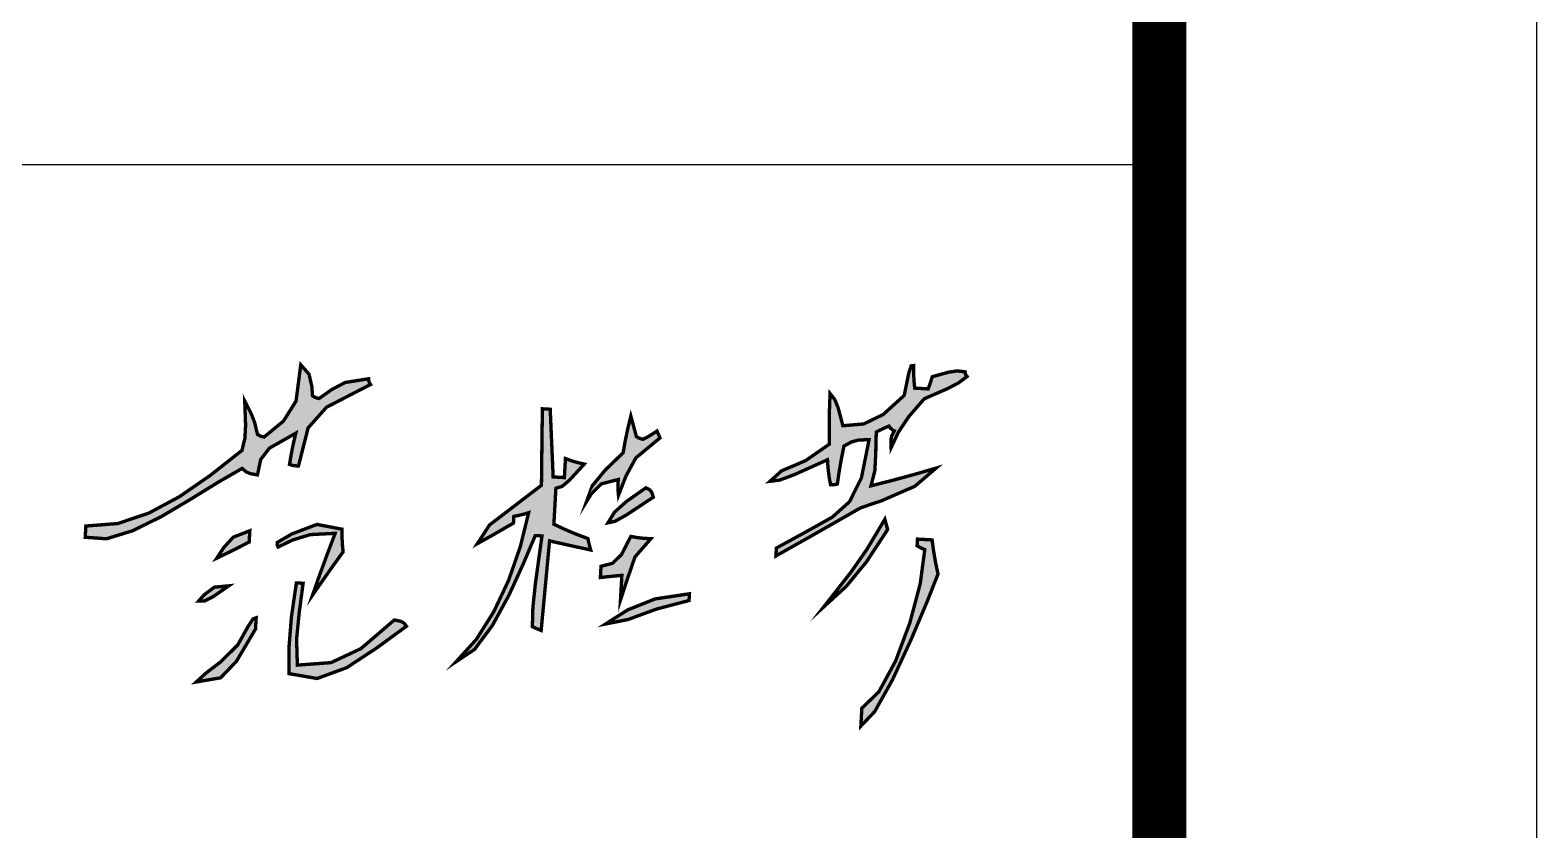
# Model space of a CAD drawing. Extents: x 1117549 to 1295333, y -232649 to -190649.
# Drawn here: x 1204276 to 1206268, y -227493 to -226436 of the extents above; entities that cross this region are included whole.
import ezdxf

# ---------------------------------------------------------------- set-up
doc = ezdxf.new("R2010")
doc.units = 0
doc.header["$LTSCALE"] = 1000
doc.header["$MEASUREMENT"] = 0
doc.layers.get('0').update_dxf_attribs({"linetype": 'CONTINUOUS'})
for name, color, linetype in [('OUTLINE', 7, 'CONTINUOUS'), ('PUB_TITLE', 4, 'CONTINUOUS'), ('ROOF', 4, 'CONTINUOUS'), ('图层1', 6, 'CONTINUOUS')]:
    doc.layers.add(name, color=color, linetype=linetype)

# ---------------------------------------------------------------- blocks, each defined once
blk = doc.blocks.new('A$C5DA25CB6')
at = {"linetype": 'Continuous'}
h = blk.add_hatch(color=256, dxfattribs=at)
h.paths.add_polyline_path([(0.2317, 0.1315), (0.2423, 0.1179), (0.2462, 0.1111), (0.2467, 0.1055), (0.2408, 0.1102), (0.2336, 0.1188)])
h.paths.add_polyline_path([(0.1917, 0.1475), (0.1974, 0.1378), (0.2027, 0.1285), (0.2077, 0.1195), (0.1979, 0.1252), (0.1882, 0.1331), (0.1817, 0.1475), (0.1854, 0.1475), (0.1887, 0.1475)])
h.paths.add_polyline_path([(0.2687, 0.1575), (0.2984, 0.1421), (0.3138, 0.1289), (0.3187, 0.1075), (0.3103, 0.1157), (0.2995, 0.1283), (0.2837, 0.1425), (0.2661, 0.1511), (0.2597, 0.1549), (0.2587, 0.1575), (0.2624, 0.1575), (0.2657, 0.1575)])
h.paths.add_polyline_path([(0.1957, 0.2315), (0.2094, 0.2228), (0.2227, 0.2145), (0.2357, 0.2065), (0.2174, 0.2118), (0.1987, 0.2175), (0.1797, 0.2235), (0.1821, 0.2014), (0.1877, 0.1862), (0.1947, 0.1735), (0.1937, 0.1728), (0.1924, 0.1725), (0.1907, 0.1725), (0.1824, 0.1851), (0.1727, 0.2069), (0.1757, 0.2295), (0.1827, 0.2298), (0.1894, 0.2305)])
h.paths.add_polyline_path([(0.0457, 0.2475), (0.0681, 0.2095), (0.0874, 0.1942), (0.1217, 0.1875), (0.1217, 0.1845), (0.1214, 0.1818), (0.1207, 0.1795), (0.1117, 0.1805), (0.1024, 0.1818), (0.0927, 0.1835), (0.1073, 0.1608), (0.1178, 0.1536), (0.1317, 0.1515), (0.1309, 0.145), (0.1296, 0.1414), (0.1267, 0.1375), (0.1402, 0.1169), (0.1568, 0.0931), (0.1736, 0.068), (0.1876, 0.0432), (0.196, 0.0205), (0.1957, 0.0015), (0.1927, 0.0015), (0.1894, 0.0015), (0.1857, 0.0015), (0.1819, 0.0297), (0.1711, 0.0568), (0.1548, 0.0834), (0.1343, 0.1098), (0.1107, 0.1365), (0.0998, 0.1385), (0.0884, 0.1385), (0.0667, 0.1365), (0.0778, 0.143), (0.0853, 0.1464), (0.0957, 0.1495), (0.0967, 0.1515), (0.0974, 0.1535), (0.0977, 0.1555), (0.0826, 0.1719), (0.0642, 0.1821), (0.0317, 0.1845), (0.0396, 0.1923), (0.0502, 0.1954), (0.0587, 0.1965), (0.0597, 0.1985), (0.0604, 0.2005), (0.0607, 0.2025), (0.0522, 0.2132), (0.0452, 0.2248), (0.0407, 0.2455), (0.0427, 0.2458), (0.0444, 0.2465)])
h.paths.add_polyline_path([(0.2587, 0.2915), (0.2794, 0.2663), (0.2985, 0.2405), (0.3096, 0.2147), (0.3067, 0.1895), (0.2822, 0.1882), (0.2563, 0.1888), (0.2257, 0.1915), (0.2257, 0.1935), (0.2257, 0.1955), (0.2257, 0.1975), (0.2522, 0.1955), (0.2756, 0.1945), (0.2987, 0.1965), (0.2948, 0.2263), (0.2809, 0.2521), (0.2537, 0.2805), (0.2546, 0.2862), (0.2559, 0.2891)])
h.paths.add_polyline_path([(0.1817, 0.4515), (0.1797, 0.4388), (0.1777, 0.4265), (0.1757, 0.4145), (0.2027, 0.4135), (0.2294, 0.4125), (0.2557, 0.4115), (0.2547, 0.4085), (0.2537, 0.4058), (0.2527, 0.4035), (0.2357, 0.403), (0.2147, 0.404), (0.1717, 0.4075), (0.1717, 0.4055), (0.1717, 0.4035), (0.1717, 0.4015), (0.1971, 0.3924), (0.226, 0.3811), (0.2537, 0.3679), (0.2758, 0.3533), (0.2877, 0.3375), (0.2669, 0.3543), (0.2413, 0.3685), (0.2126, 0.3801), (0.1822, 0.3888), (0.1517, 0.3945), (0.1534, 0.3898), (0.1547, 0.3855), (0.1557, 0.3815), (0.1577, 0.3815), (0.1597, 0.3815), (0.1617, 0.3815), (0.1687, 0.3708), (0.1754, 0.3605), (0.1817, 0.3505), (0.1646, 0.3603), (0.1459, 0.3821), (0.1267, 0.4045), (0.1044, 0.4035), (0.0817, 0.4025), (0.0587, 0.4015), (0.0587, 0.4035), (0.0587, 0.4058), (0.0587, 0.4085), (0.0787, 0.4105), (0.0987, 0.4125), (0.1187, 0.4145), (0.1187, 0.4175), (0.1187, 0.4208), (0.1187, 0.4245), (0.1134, 0.4245), (0.1077, 0.4245), (0.1017, 0.4245), (0.1034, 0.4298), (0.1047, 0.4355), (0.1057, 0.4415), (0.1206, 0.4293), (0.1265, 0.4231), (0.1287, 0.4175), (0.1397, 0.4175), (0.1504, 0.4175), (0.1607, 0.4175), (0.1647, 0.4275), (0.1684, 0.4378), (0.1717, 0.4485), (0.1754, 0.4495), (0.1787, 0.4505)])
h.paths.add_polyline_path([(0.1317, 0.5045), (0.1487, 0.4817), (0.1551, 0.4716), (0.1567, 0.4655), (0.1468, 0.4709), (0.1369, 0.4808), (0.1237, 0.4975), (0.1254, 0.5011), (0.1274, 0.5029)])
h.paths.add_polyline_path([(0.1687, 0.5045), (0.1857, 0.4912), (0.2071, 0.4852), (0.2247, 0.4805), (0.2177, 0.4805), (0.2104, 0.4805), (0.2027, 0.4805), (0.2037, 0.4738), (0.2047, 0.4675), (0.2057, 0.4615), (0.2027, 0.4615), (0.1994, 0.4615), (0.1957, 0.4615), (0.1925, 0.4715), (0.1843, 0.4791), (0.1677, 0.4865), (0.1684, 0.4925), (0.1687, 0.4985)])
h.paths.add_polyline_path([(0.0787, 0.5075), (0.0976, 0.4871), (0.1142, 0.4792), (0.1317, 0.4735), (0.1274, 0.4728), (0.1227, 0.4725), (0.1177, 0.4725), (0.1225, 0.4575), (0.1319, 0.4492), (0.1387, 0.4455), (0.1246, 0.4497), (0.1098, 0.4606), (0.0937, 0.4755), (0.0827, 0.4768), (0.0717, 0.4785), (0.0607, 0.4805), (0.0667, 0.4825), (0.0727, 0.4845), (0.0787, 0.4865), (0.0797, 0.4885), (0.0804, 0.4905), (0.0807, 0.4925), (0.0784, 0.4965), (0.0757, 0.5005), (0.0727, 0.5045), (0.0747, 0.5055), (0.0767, 0.5065)])
h.paths.add_polyline_path([(0.2217, 0.5415), (0.2309, 0.513), (0.2416, 0.4883), (0.2467, 0.4685), (0.2331, 0.4874), (0.222, 0.5112), (0.2157, 0.5415), (0.2177, 0.5415), (0.2197, 0.5415)])
h.paths.add_polyline_path([(0.1487, 0.7145), (0.1783, 0.6974), (0.2012, 0.6806), (0.2207, 0.6615), (0.1884, 0.684), (0.1674, 0.697), (0.1397, 0.7115), (0.1427, 0.7125), (0.1457, 0.7135)])
h.paths.add_polyline_path([(0.1857, 0.7615), (0.2108, 0.7532), (0.2457, 0.7407), (0.282, 0.7263), (0.3111, 0.7121), (0.3247, 0.7005), (0.3197, 0.7005), (0.3144, 0.7005), (0.3087, 0.7005), (0.2933, 0.7148), (0.2652, 0.7281), (0.2305, 0.7389), (0.1951, 0.7462), (0.1647, 0.7485), (0.1637, 0.7458), (0.1627, 0.7435), (0.1617, 0.7415), (0.1597, 0.7415), (0.1577, 0.7415), (0.1557, 0.7415), (0.1557, 0.7455), (0.1557, 0.7498), (0.1557, 0.7545), (0.1657, 0.7565), (0.1757, 0.7588)])
h.paths.add_polyline_path([(0.0087, 0.7775), (0.0149, 0.7701), (0.0206, 0.7605), (0.0307, 0.7405), (0.0475, 0.7275), (0.0616, 0.7192), (0.0757, 0.7135), (0.0692, 0.7129), (0.0653, 0.7134), (0.0607, 0.7155), (0.0597, 0.7135), (0.0584, 0.7118), (0.0567, 0.7105), (0.0587, 0.7065), (0.0607, 0.7028), (0.0627, 0.6995), (0.0812, 0.7001), (0.0969, 0.7002), (0.1107, 0.6975), (0.1047, 0.7165), (0.0984, 0.7355), (0.0917, 0.7545), (0.1089, 0.7365), (0.1235, 0.7075), (0.1307, 0.6895), (0.1467, 0.6648), (0.1624, 0.6405), (0.1777, 0.6165), (0.1757, 0.6165), (0.1734, 0.6165), (0.1707, 0.6165), (0.1536, 0.644), (0.1405, 0.6646), (0.1259, 0.6792), (0.1041, 0.6886), (0.0697, 0.6935), (0.0707, 0.684), (0.0725, 0.6783), (0.0767, 0.6715), (0.0884, 0.6698), (0.0997, 0.6685), (0.1107, 0.6675), (0.1114, 0.6655), (0.1117, 0.6635), (0.1117, 0.6615), (0.1047, 0.6598), (0.0974, 0.6585), (0.0897, 0.6575), (0.1045, 0.629), (0.1102, 0.616), (0.1117, 0.6075), (0.1019, 0.6172), (0.0915, 0.6382), (0.0757, 0.6585), (0.0607, 0.6575), (0.0457, 0.6568), (0.0307, 0.6565), (0.0358, 0.661), (0.043, 0.6644), (0.0587, 0.6695), (0.0561, 0.6879), (0.0467, 0.7048), (0.0287, 0.7225), (0.0091, 0.7254), (0.0021, 0.7272), (0.0017, 0.7295), (0.0087, 0.7298), (0.0154, 0.7305), (0.0217, 0.7315), (0.0217, 0.7355), (0.0217, 0.7395), (0.0217, 0.7435), (0.0184, 0.7445), (0.0147, 0.7455), (0.0107, 0.7465), (0.0058, 0.7609), (0.0043, 0.7684), (0.0047, 0.7755), (0.0064, 0.7758), (0.0077, 0.7765)])
at = {"layer": 'OUTLINE', "color": 7, "linetype": 'Continuous', "const_width": 0.003}
for points in [[(0.0087, 0.7775), (0.0149, 0.7701), (0.0206, 0.7605), (0.0307, 0.7405), (0.0475, 0.7275), (0.0616, 0.7192), (0.0757, 0.7135), (0.0692, 0.7129), (0.0653, 0.7134), (0.0607, 0.7155), (0.0597, 0.7135), (0.0584, 0.7118), (0.0567, 0.7105), (0.0587, 0.7065), (0.0607, 0.7028), (0.0627, 0.6995), (0.0812, 0.7001), (0.0969, 0.7002), (0.1107, 0.6975), (0.1047, 0.7165), (0.0984, 0.7355), (0.0917, 0.7545), (0.1089, 0.7365), (0.1235, 0.7075), (0.1307, 0.6895), (0.1467, 0.6648), (0.1624, 0.6405), (0.1777, 0.6165), (0.1757, 0.6165), (0.1734, 0.6165), (0.1707, 0.6165), (0.1536, 0.644), (0.1405, 0.6646), (0.1259, 0.6792), (0.1041, 0.6886), (0.0697, 0.6935), (0.0707, 0.684), (0.0725, 0.6783), (0.0767, 0.6715), (0.0884, 0.6698), (0.0997, 0.6685), (0.1107, 0.6675), (0.1114, 0.6655), (0.1117, 0.6635), (0.1117, 0.6615), (0.1047, 0.6598), (0.0974, 0.6585), (0.0897, 0.6575), (0.1045, 0.629), (0.1102, 0.616), (0.1117, 0.6075), (0.1019, 0.6172), (0.0915, 0.6382), (0.0757, 0.6585), (0.0607, 0.6575), (0.0457, 0.6568), (0.0307, 0.6565), (0.0358, 0.661), (0.043, 0.6644), (0.0587, 0.6695), (0.0561, 0.6879), (0.0467, 0.7048), (0.0287, 0.7225), (0.0091, 0.7254), (0.0021, 0.7272), (0.0017, 0.7295), (0.0087, 0.7298), (0.0154, 0.7305), (0.0217, 0.7315), (0.0217, 0.7355), (0.0217, 0.7395), (0.0217, 0.7435), (0.0184, 0.7445), (0.0147, 0.7455), (0.0107, 0.7465), (0.0058, 0.7609), (0.0043, 0.7684), (0.0047, 0.7755), (0.0064, 0.7758), (0.0077, 0.7765)], [(0.1857, 0.7615), (0.2108, 0.7532), (0.2457, 0.7407), (0.282, 0.7263), (0.3111, 0.7121), (0.3247, 0.7005), (0.3197, 0.7005), (0.3144, 0.7005), (0.3087, 0.7005), (0.2933, 0.7148), (0.2652, 0.7281), (0.2305, 0.7389), (0.1951, 0.7462), (0.1647, 0.7485), (0.1637, 0.7458), (0.1627, 0.7435), (0.1617, 0.7415), (0.1597, 0.7415), (0.1577, 0.7415), (0.1557, 0.7415), (0.1557, 0.7455), (0.1557, 0.7498), (0.1557, 0.7545), (0.1657, 0.7565), (0.1757, 0.7588)], [(0.1487, 0.7145), (0.1783, 0.6974), (0.2012, 0.6806), (0.2207, 0.6615), (0.1884, 0.684), (0.1674, 0.697), (0.1397, 0.7115), (0.1427, 0.7125), (0.1457, 0.7135)], [(0.2217, 0.5415), (0.2309, 0.513), (0.2416, 0.4883), (0.2467, 0.4685), (0.2331, 0.4874), (0.222, 0.5112), (0.2157, 0.5415), (0.2177, 0.5415), (0.2197, 0.5415)], [(0.0787, 0.5075), (0.0976, 0.4871), (0.1142, 0.4792), (0.1317, 0.4735), (0.1274, 0.4728), (0.1227, 0.4725), (0.1177, 0.4725), (0.1225, 0.4575), (0.1319, 0.4492), (0.1387, 0.4455), (0.1246, 0.4497), (0.1098, 0.4606), (0.0937, 0.4755), (0.0827, 0.4768), (0.0717, 0.4785), (0.0607, 0.4805), (0.0667, 0.4825), (0.0727, 0.4845), (0.0787, 0.4865), (0.0797, 0.4885), (0.0804, 0.4905), (0.0807, 0.4925), (0.0784, 0.4965), (0.0757, 0.5005), (0.0727, 0.5045), (0.0747, 0.5055), (0.0767, 0.5065)], [(0.1317, 0.5045), (0.1487, 0.4817), (0.1551, 0.4716), (0.1567, 0.4655), (0.1468, 0.4709), (0.1369, 0.4808), (0.1237, 0.4975), (0.1254, 0.5011), (0.1274, 0.5029)], [(0.1687, 0.5045), (0.1857, 0.4912), (0.2071, 0.4852), (0.2247, 0.4805), (0.2177, 0.4805), (0.2104, 0.4805), (0.2027, 0.4805), (0.2037, 0.4738), (0.2047, 0.4675), (0.2057, 0.4615), (0.2027, 0.4615), (0.1994, 0.4615), (0.1957, 0.4615), (0.1925, 0.4715), (0.1843, 0.4791), (0.1677, 0.4865), (0.1684, 0.4925), (0.1687, 0.4985)], [(0.1817, 0.4515), (0.1797, 0.4388), (0.1777, 0.4265), (0.1757, 0.4145), (0.2027, 0.4135), (0.2294, 0.4125), (0.2557, 0.4115), (0.2547, 0.4085), (0.2537, 0.4058), (0.2527, 0.4035), (0.2357, 0.403), (0.2147, 0.404), (0.1717, 0.4075), (0.1717, 0.4055), (0.1717, 0.4035), (0.1717, 0.4015), (0.1971, 0.3924), (0.226, 0.3811), (0.2537, 0.3679), (0.2758, 0.3533), (0.2877, 0.3375), (0.2669, 0.3543), (0.2413, 0.3685), (0.2126, 0.3801), (0.1822, 0.3888), (0.1517, 0.3945), (0.1534, 0.3898), (0.1547, 0.3855), (0.1557, 0.3815), (0.1577, 0.3815), (0.1597, 0.3815), (0.1617, 0.3815), (0.1687, 0.3708), (0.1754, 0.3605), (0.1817, 0.3505), (0.1646, 0.3603), (0.1459, 0.3821), (0.1267, 0.4045), (0.1044, 0.4035), (0.0817, 0.4025), (0.0587, 0.4015), (0.0587, 0.4035), (0.0587, 0.4058), (0.0587, 0.4085), (0.0787, 0.4105), (0.0987, 0.4125), (0.1187, 0.4145), (0.1187, 0.4175), (0.1187, 0.4208), (0.1187, 0.4245), (0.1134, 0.4245), (0.1077, 0.4245), (0.1017, 0.4245), (0.1034, 0.4298), (0.1047, 0.4355), (0.1057, 0.4415), (0.1206, 0.4293), (0.1265, 0.4231), (0.1287, 0.4175), (0.1397, 0.4175), (0.1504, 0.4175), (0.1607, 0.4175), (0.1647, 0.4275), (0.1684, 0.4378), (0.1717, 0.4485), (0.1754, 0.4495), (0.1787, 0.4505)], [(0.2587, 0.2915), (0.2794, 0.2663), (0.2985, 0.2405), (0.3096, 0.2147), (0.3067, 0.1895), (0.2822, 0.1882), (0.2563, 0.1888), (0.2257, 0.1915), (0.2257, 0.1935), (0.2257, 0.1955), (0.2257, 0.1975), (0.2522, 0.1955), (0.2756, 0.1945), (0.2987, 0.1965), (0.2948, 0.2263), (0.2809, 0.2521), (0.2537, 0.2805), (0.2546, 0.2862), (0.2559, 0.2891)], [(0.0457, 0.2475), (0.0681, 0.2095), (0.0874, 0.1942), (0.1217, 0.1875), (0.1217, 0.1845), (0.1214, 0.1818), (0.1207, 0.1795), (0.1117, 0.1805), (0.1024, 0.1818), (0.0927, 0.1835), (0.1073, 0.1608), (0.1178, 0.1536), (0.1317, 0.1515), (0.1309, 0.145), (0.1296, 0.1414), (0.1267, 0.1375), (0.1402, 0.1169), (0.1568, 0.0931), (0.1736, 0.068), (0.1876, 0.0432), (0.196, 0.0205), (0.1957, 0.0015), (0.1927, 0.0015), (0.1894, 0.0015), (0.1857, 0.0015), (0.1819, 0.0297), (0.1711, 0.0568), (0.1548, 0.0834), (0.1343, 0.1098), (0.1107, 0.1365), (0.0998, 0.1385), (0.0884, 0.1385), (0.0667, 0.1365), (0.0778, 0.143), (0.0853, 0.1464), (0.0957, 0.1495), (0.0967, 0.1515), (0.0974, 0.1535), (0.0977, 0.1555), (0.0826, 0.1719), (0.0642, 0.1821), (0.0317, 0.1845), (0.0396, 0.1923), (0.0502, 0.1954), (0.0587, 0.1965), (0.0597, 0.1985), (0.0604, 0.2005), (0.0607, 0.2025), (0.0522, 0.2132), (0.0452, 0.2248), (0.0407, 0.2455), (0.0427, 0.2458), (0.0444, 0.2465)], [(0.1957, 0.2315), (0.2094, 0.2228), (0.2227, 0.2145), (0.2357, 0.2065), (0.2174, 0.2118), (0.1987, 0.2175), (0.1797, 0.2235), (0.1821, 0.2014), (0.1877, 0.1862), (0.1947, 0.1735), (0.1937, 0.1728), (0.1924, 0.1725), (0.1907, 0.1725), (0.1824, 0.1851), (0.1727, 0.2069), (0.1757, 0.2295), (0.1827, 0.2298), (0.1894, 0.2305)], [(0.1917, 0.1475), (0.1974, 0.1378), (0.2027, 0.1285), (0.2077, 0.1195), (0.1979, 0.1252), (0.1882, 0.1331), (0.1817, 0.1475), (0.1854, 0.1475), (0.1887, 0.1475)], [(0.2687, 0.1575), (0.2984, 0.1421), (0.3138, 0.1289), (0.3187, 0.1075), (0.3103, 0.1157), (0.2995, 0.1283), (0.2837, 0.1425), (0.2661, 0.1511), (0.2597, 0.1549), (0.2587, 0.1575), (0.2624, 0.1575), (0.2657, 0.1575)], [(0.2317, 0.1315), (0.2423, 0.1179), (0.2462, 0.1111), (0.2467, 0.1055), (0.2408, 0.1102), (0.2336, 0.1188)]]:
    blk.add_lwpolyline(points, close=True, dxfattribs=at)
blk = doc.blocks.new('A$C4D453436')
at = {"layer": '图层1', "ltscale": 4, "xscale": 2592, "yscale": 2592, "zscale": 2592, "rotation": 266.7787561848651}
blk.add_blockref('A$C5DA25CB6', (28.7, 952.7), dxfattribs=at)
blk = doc.blocks.new('A$C02CD6AA9')
at = {"layer": 'ROOF'}
blk.add_blockref('A$C4D453436', (0, 0), dxfattribs=at)
blk = doc.blocks.new('euiop[]')
blk.add_line((595606.947, 25798.069), (595635.553, 25798.069))
at = {"const_width": 0.715}
blk.add_lwpolyline([(595606.947, 25838.118), (595635.553, 25838.118), (595635.553, 25768.032), (595606.947, 25768.032)], close=True, dxfattribs=at)
at = {"layer": 'PUB_TITLE', "color": 0}
blk.add_lwpolyline([(595640.553, 25737.644), (595640.553, 26158.144), (595046.053, 26158.144), (595046.053, 25737.644)], close=True, dxfattribs=at)
at = {"layer": 'PUB_TITLE', "color": 0, "const_width": 0.5}
blk.add_lwpolyline([(595635.553, 25742.644), (595635.553, 26153.144), (595058.553, 26153.144), (595058.553, 25742.644)], close=True, dxfattribs=at)
at = {"linetype": 'Continuous', "xscale": 0.005736249964684248, "yscale": 0.005736249964684248, "zscale": 0.005736249999999999}
blk.add_blockref('A$C02CD6AA9', (595621.31, 25790.579), dxfattribs=at)

msp = doc.modelspace()

# ---------------------------------------------------------------- block references
at = {"linetype": 'ByBlock', "xscale": 99.88109257840551, "yscale": 99.88109257817268, "zscale": 99.88109257820747}
msp.add_blockref('euiop[]', (-58286961, -2803353.1), dxfattribs=at)

doc.saveas('drawing.dxf')
